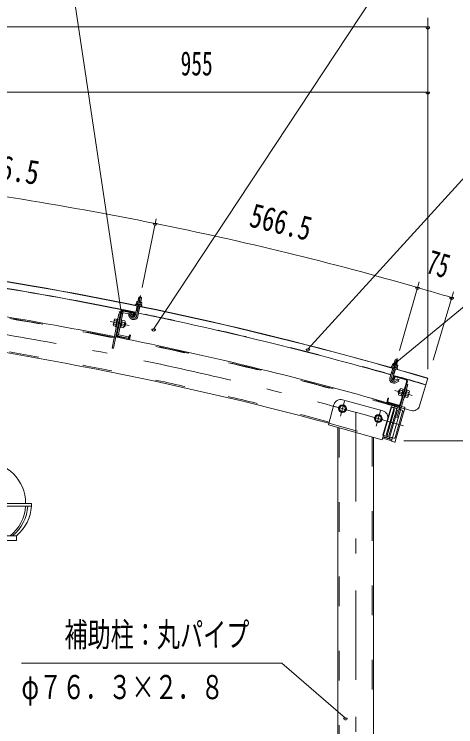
# Model space of a CAD drawing. Units: millimetres, scale not verified. Extents: x -23448 to 23452, y -10500 to 10500.
# Drawn here: x 16279 to 18653, y 4474 to 8308 of the extents above; entities that cross this region are included whole.
import ezdxf
from ezdxf.enums import TextEntityAlignment as Align

# ---------------------------------------------------------------- set-up
doc = ezdxf.new("R2010")
doc.units = ezdxf.units.MM
doc.header["$LTSCALE"] = 40
doc.linetypes.add('USER2', pattern=[10, 4, -6])
doc.linetypes.add('USER3', pattern=[24, 12, -5, 2, -5])
for name, color, linetype, lineweight in [('0-0_0', 7, 'Continuous', 18), ('0-6_2-0BOLD', 7, 'Continuous', 18), ('0-7_2-1HIDDEN', 3, 'USER2', 18), ('0-8_2-2CENTER', 3, 'USER3', 18), ('0-9_2-4THIN', 4, 'Continuous', 18), ('0-A_2-5DIM', 3, 'Continuous', 18)]:
    doc.layers.add(name, color=color, linetype=linetype, lineweight=lineweight)
doc.styles.add('ＭＳ ゴシック', font='')
doc.styles.get('ＭＳ ゴシック').set_extended_font_data('MS Gothic')

# ---------------------------------------------------------------- blocks, each defined once
blk = doc.blocks.new('ledl')
at = {"layer": '0-0_0'}
for p, q in [((14388.17, 13926.97), (14183.17, 13926.97)), ((14183.17, 13920.97), (14183.17, 13926.97)), ((14276.67, 13920.97), (14183.17, 13920.97)), ((14276.67, 13920.97), (14276.67, 13856.97)), ((14288.67, 13920.97), (14282.67, 13920.97)), ((14282.67, 13920.97), (14282.67, 13856.97)), ((14288.67, 13920.97), (14288.67, 13856.97)), ((14388.17, 13920.97), (14294.67, 13920.97)), ((14294.67, 13920.97), (14294.67, 13856.97)), ((14388.17, 13920.97), (14388.17, 13926.97)), ((14355.67, 13846.97), (14355.67, 13856.97)), ((14215.67, 13846.97), (14355.67, 13846.97)), ((14240.67, 13796.97), (14240.67, 13846.97)), ((14330.67, 13796.97), (14330.67, 13846.97)), ((14240.67, 13796.97), (14330.67, 13796.97))]:
    blk.add_line(p, q, dxfattribs=at)
blk.add_lwpolyline([(14215.67, 13846.97), (14215.67, 13856.97), (14355.67, 13856.97)], dxfattribs=at)
for start, end in [(0, 180), (183.82255, 231.05756), (308.94244, 356.17745)]:
    blk.add_arc((14285.67, 13926.97), 90, start, end, dxfattribs=at)
for centre, major_axis, start_param, end_param in [((14285.67, 13926.97), (102.47, 6.5), 3.1362923, 3.9034857), ((14293.67, 13926.97), (102.47, 6.5), 3.1362923, 3.9034857), ((14277.67, 13926.97), (-102.47, 6.5), 2.3796996, 3.146893), ((14285.67, 13926.97), (-102.47, 6.5), 2.3796996, 3.146893)]:
    blk.add_ellipse(centre, major_axis=major_axis, ratio=0.92312, start_param=start_param, end_param=end_param, dxfattribs=at)

msp = doc.modelspace()

# ---------------------------------------------------------------- linework, layer by layer
at = {"layer": '0-6_2-0BOLD'}
for p, q in [((16942.5, 6748.69), (16944.71, 6759.74)), ((16958.87, 6756.9), (16956.65, 6745.85)), ((16964.31, 6782.56), (16959.39, 6758.05)), ((16861.69, 6713.4), (16919.53, 6701.79)), ((16920.32, 6705.71), (16862.47, 6717.32)), ((16929.54, 6685.57), (16940.2, 6738.69)), ((16949.99, 6711.23), (16935.28, 6714.18)), ((16954.91, 6735.74), (16944.24, 6682.62)), ((16830.6, 6578.89), (16856.98, 6710.27)), ((16840.07, 6585.4), (16863.2, 6700.6)), ((16865.55, 6702.17), (16917.03, 6691.84)), ((16867.13, 6710.01), (16918.6, 6699.68)), ((16893.76, 6689.15), (16903.45, 6674.58)), ((16917.03, 6691.84), (16918.6, 6699.68)), ((16922.67, 6697.08), (16919.32, 6680.41)), ((16826.26, 6638.54), (16814.47, 6640.9)), ((16818.17, 6659.29), (16829.95, 6656.92)), ((16850.65, 6638.1), (16856.54, 6642.02)), ((16857.52, 6646.92), (16851.63, 6643)), ((16855.42, 6661.88), (16860.32, 6660.89)), ((16858.38, 6651.21), (16872.62, 6648.35)), ((16874.46, 6657.55), (16860.23, 6660.4)), ((16876.15, 6648.28), (16872.21, 6628.67)), ((16868.92, 6629.97), (16854.69, 6632.83)), ((16890.79, 6558.65), (16832.95, 6570.26)), ((16833.74, 6574.18), (16891.58, 6562.57)), ((16840.06, 6575.2), (16891.53, 6564.87)), ((16841.64, 6583.05), (16893.11, 6572.71)), ((16891.53, 6564.87), (16893.11, 6572.71)), ((18317.61, 6412.92), (18320.75, 6423.75)), ((18334.61, 6419.74), (18331.48, 6408.91)), ((18299.43, 6351.11), (18314.49, 6403.15)), ((18321.95, 6374.97), (18307.55, 6379.14)), ((18328.9, 6398.98), (18313.84, 6346.94)), ((18321.41, 6355.09), (18316.68, 6338.76)), ((18330.2, 6356.71), (18386.88, 6340.31)), ((18387.99, 6344.15), (18331.31, 6360.55)), ((18336.6, 6137.8), (18393.45, 6334.24)), ((18389.61, 6335.35), (18352.36, 6206.63)), ((18459.44, 6200.83), (18503.32, 6349.53)), ((18396.41, 6315.69), (18388.72, 6317.91)), ((18346.11, 6267.78), (18351.67, 6286.99)), ((18347.02, 6258.41), (18360.97, 6254.37)), ((18363.57, 6263.38), (18349.63, 6267.41)), ((18354.84, 6285.42), (18368.79, 6281.39)), ((18365.63, 6252.5), (18360.83, 6253.89)), ((18364.79, 6267.58), (18370.98, 6270.99)), ((18372.37, 6275.79), (18366.18, 6272.38)), ((18395.29, 6254.2), (18383.75, 6257.54)), ((18388.96, 6275.55), (18400.5, 6272.21)), ((18261.6, 6173.35), (18044.84, 6233.66)), ((18289.62, 6216.46), (18346.29, 6200.06)), ((18347.4, 6203.9), (18290.73, 6220.3)), ((17998.64, 6207.53), (17968.66, 6099.16)), ((18026.4, 6190.71), (18039.78, 6203.87)), ((18031.11, 6172.55), (18026.4, 6190.71)), ((18039.78, 6203.87), (18057.86, 6198.87)), ((18362.25, 6197.65), (18307.96, 6010.36)), ((18328.22, 6008.4), (18380.41, 6188.48)), ((18377.85, 6193.13), (18362.25, 6197.65)), ((18219.08, 6137.11), (18232.46, 6150.27)), ((18223.79, 6118.95), (18219.08, 6137.11)), ((18232.46, 6150.27), (18250.54, 6145.27)), ((17968.66, 6099.16), (18257.68, 6018.75)), ((18287.7, 6127.22), (18257.68, 6018.75)), ((18020.09, 6084.85), (18020.09, 2627.43)), ((18210.84, 6031.78), (18210.84, 1094.93)), ((18307.96, 6010.36), (18323.57, 6005.84))]:
    msp.add_line(p, q, dxfattribs=at)
for points in [[(16944.68, 6761), (16949.6, 6785.51), (16964.31, 6782.56), (16962.35, 6785.5), (16952.55, 6787.47), (16949.6, 6785.51)], [(16963.67, 6744.44), (16965.89, 6755.49), (16964.04, 6757.11), (16940.02, 6761.93), (16937.7, 6761.15), (16935.48, 6750.09)], [(16853.06, 6711.06), (16812.8, 6510.56), (16804.96, 6512.13), (16841.87, 6695.96), (16849.71, 6694.39)], [(16915.94, 6682.89), (16906.24, 6697.46), (16893.76, 6689.15)], [(16919.32, 6680.41), (16923.24, 6679.62), (16926.59, 6696.29)], [(16831.79, 6666.11), (16820.01, 6668.48), (16817.72, 6665.88), (16811.52, 6634.99), (16812.63, 6631.71), (16824.41, 6629.35)], [(16827.84, 6626.11), (16823.92, 6626.89), (16832.28, 6668.56), (16836.21, 6667.78)], [(16860.32, 6660.89), (16852.75, 6623.15), (16847.85, 6624.13)], [(16852.84, 6623.64), (16867.08, 6620.78), (16869.37, 6623.38), (16875.57, 6654.26), (16874.46, 6657.55)], [(16874.44, 6648.63), (16876.15, 6648.28), (16878.5, 6644.75), (16875.75, 6631.02), (16872.21, 6628.67), (16870.5, 6629.02)], [(16896.29, 6565.7), (16899.64, 6582.37), (16903.56, 6581.58), (16900.21, 6564.91)], [(18320.82, 6425.01), (18327.77, 6449.02), (18342.18, 6444.85), (18335.23, 6420.84)], [(18327.77, 6449.02), (18330.86, 6450.73), (18340.47, 6447.95), (18342.18, 6444.85)], [(18338.35, 6406.92), (18341.49, 6417.75), (18339.79, 6419.52), (18316.26, 6426.33), (18313.87, 6425.74), (18310.74, 6414.91)], [(18316.68, 6338.76), (18320.52, 6337.65), (18325.25, 6353.97)], [(18324.67, 6338.29), (18339.99, 6346.73), (18347.23, 6333.6), (18331.91, 6325.15)], [(18396.41, 6315.69), (18344.29, 6135.57), (18336.6, 6137.8)], [(18371.39, 6290.39), (18357.45, 6294.43), (18354.95, 6292.03), (18346.19, 6261.77), (18347.02, 6258.41)], [(18360.83, 6253.89), (18371.53, 6290.87), (18376.33, 6289.48)], [(18347.79, 6267.29), (18346.11, 6267.78), (18344.06, 6271.49), (18347.95, 6284.94), (18351.67, 6286.99), (18353.35, 6286.51)], [(18388.42, 6288.07), (18392.26, 6286.96), (18380.45, 6246.13), (18376.6, 6247.24)], [(18381.14, 6248.53), (18392.69, 6245.19), (18395.18, 6247.59), (18403.94, 6277.85), (18403.11, 6281.21), (18391.56, 6284.55)], [(18288, 6225.26), (18292.72, 6241.59), (18288.88, 6242.7), (18284.16, 6226.37)], [(18031.11, 6172.55), (18049.19, 6167.55), (18062.57, 6180.71), (18057.86, 6198.87)], [(18223.79, 6118.95), (18241.88, 6113.94), (18255.25, 6127.1), (18250.54, 6145.27)]]:
    msp.add_lwpolyline(points, dxfattribs=at)
for points in [[(16934.25, 6750.34), (16964.89, 6744.19), (16964.1, 6740.27), (16933.47, 6746.42)], [(18309.54, 6415.26), (18339.56, 6406.57), (18338.45, 6402.73), (18308.43, 6411.42)]]:
    msp.add_lwpolyline(points, close=True, dxfattribs=at)
for centre, radius in [((18044.48, 6185.71), 21.25), ((18044.48, 6185.71), 15.75), ((18237.17, 6132.11), 21.25), ((18237.17, 6132.11), 15.75)]:
    msp.add_circle(centre, radius, dxfattribs=at)
for centre, radius, start, end in [((13115.46, -11904.82), 19031.62, 73.55577, 88.07326), ((13115.46, -11904.82), 19032.88, 73.55577, 88.07326), ((13115.46, -11904.82), 18995.38, 78.4061, 82.92131), ((13115.46, -11904.82), 18996.62, 78.40611, 82.92133), ((13115.46, -11904.82), 18845.38, 78.67172, 83.20786), ((16940.3, 6755.93), 5.83, 40.8049, 78.6474), ((16947.73, 6738.11), 21.84, 59.3513, 97.94348), ((16961.47, 6751.68), 5.83, 78.6474, 116.48988), ((16860.9, 6709.48), 8, 78.6474, 168.6474), ((16860.9, 6709.48), 4, 78.6474, 168.6474), ((16933.59, 6743.84), 2.5, 78.6474, 258.6474), ((16963, 6737.94), 2.5, 258.64742, 78.6474), ((16865.16, 6700.21), 10, 78.64624, 168.64737), ((16865.16, 6700.21), 2, 78.64624, 168.64737), ((16922.18, 6687.05), 22.5, 213.6474, 348.6474), ((16922.18, 6687.05), 7.5, 213.6474, 348.6474), ((16918.75, 6697.87), 4, 348.64742, 78.6474), ((16918.75, 6697.87), 8, 348.64742, 78.6474), ((13115.46, -11904.82), 18995.38, 74.14726, 78.36084), ((16818.92, 6635.23), 7.21, 128.08853, 168.6474), ((16840.35, 6645.27), 26.24, 147.71246, 189.58232), ((16824.46, 6662.8), 7.21, 168.6474, 209.20625), ((16846.74, 6643.99), 26.24, 327.71248, 9.58234), ((16868.17, 6654.03), 7.21, 308.08855, 348.6474), ((13115.46, -11904.82), 18654.62, 74.91363, 82.85469), ((16862.63, 6626.45), 7.21, 348.64742, 29.20625), ((13115.46, -11904.82), 18845.38, 73.8607, 78.6474), ((16834.52, 6578.1), 8, 168.6474, 258.6474), ((16834.52, 6578.1), 4, 168.6474, 258.6474), ((16842.03, 6585.01), 10, 168.64737, 258.64624), ((16842.03, 6585.01), 2, 168.64737, 258.64624), ((16892.37, 6566.49), 8, 258.6474, 348.6474), ((16892.37, 6566.49), 4, 258.6474, 348.6474), ((18308.33, 6408.84), 2.5, 73.8607, 253.8607), ((18316.03, 6420.32), 5.83, 36.0182, 73.8607), ((18321.95, 6401.94), 21.84, 54.56461, 93.15678), ((18336.77, 6414.32), 5.83, 73.8607, 111.70319), ((18337.15, 6400.5), 2.5, 253.86072, 73.8607), ((18321.05, 6344.86), 22.5, 163.8607, 298.8607), ((18321.05, 6344.86), 7.5, 163.8607, 298.8607), ((13115.46, -11904.82), 18995.38, 73.55577, 74.10202), ((18329.09, 6352.86), 8, 73.8607, 163.8607), ((18329.09, 6352.86), 4, 73.8607, 163.8607), ((18385.76, 6336.46), 4, 343.86072, 73.8607), ((18385.76, 6336.46), 8, 343.86072, 73.8607), ((18361.4, 6288.4), 7.21, 163.86072, 204.41956), ((18353.59, 6261.38), 7.21, 123.30185, 163.8607), ((18375.77, 6269.6), 26.24, 142.92578, 184.79564), ((18374.36, 6270.02), 26.24, 322.92577, 4.79563), ((18388.73, 6251.22), 7.21, 343.8607, 24.41956), ((18396.54, 6278.23), 7.21, 303.30184, 343.8607), ((18034.79, 6197.53), 37.5, 74.45292, 164.53361), ((13115.46, -11904.82), 18845.38, 73.8607, 74.33891), ((18291.84, 6224.14), 8, 163.8607, 253.8607), ((18291.84, 6224.14), 4, 163.8607, 253.8607), ((18348.52, 6207.74), 8, 253.8607, 343.8607), ((18348.52, 6207.74), 4, 253.8607, 343.8607), ((18376.81, 6189.53), 3.75, 343.83641, 73.8364), ((13115.46, -11904.82), 18840.38, 73.66959, 73.77559), ((18423.47, 6211.45), 37.5, 253.66959, 343.55577), ((18251.55, 6137.22), 37.5, 344.53361, 74.45292), ((13115.46, -11904.82), 18654.62, 73.8364, 73.9922), ((18324.61, 6009.44), 3.75, 253.8364, 343.8364)]:
    msp.add_arc(centre, radius, start, end, dxfattribs=at)
at = {"layer": '0-7_2-1HIDDEN'}
for p, q in [((18280.24, 6027.87), (18329.45, 6197.63)), ((18295.37, 6023.5), (18344.58, 6193.27)), ((18364.54, 6176.82), (18305.71, 6193.87)), ((18308.63, 6194.97), (18321.6, 6191.21)), ((18327.12, 6189.61), (18336.72, 6186.83)), ((18342.25, 6185.23), (18357.38, 6180.85)), ((18367.95, 6170.62), (18327.23, 6030.15)), ((17970.79, 6106.87), (18259.81, 6026.46)), ((18027.09, 6082.9), (18027.09, 2627.43)), ((18203.84, 6033.73), (18203.84, 1094.93)), ((18321.04, 6026.74), (18262.21, 6043.79)), ((18264.09, 6041.3), (18277.06, 6037.54)), ((18282.58, 6035.94), (18292.18, 6033.15)), ((18297.71, 6031.55), (18312.83, 6027.17))]:
    msp.add_line(p, q, dxfattribs=at)
msp.add_lwpolyline([(18305.95, 6194.71), (18261.97, 6042.95), (18263.67, 6039.86), (18309.05, 6196.41)], close=True, dxfattribs=at)
for points in [[(18326.05, 6198.61), (18323.3, 6197.1), (18275.35, 6031.66), (18276.91, 6028.83)], [(18341.21, 6194.24), (18338.43, 6192.71), (18290.48, 6027.27), (18292.02, 6024.47)]]:
    msp.add_lwpolyline(points, dxfattribs=at)
for centre, radius, start, end in [((13115.46, -11904.82), 18840.38, 73.77559, 88.07326), ((13115.46, -11904.82), 18838.38, 73.8364, 87.79263), ((13115.46, -11904.82), 18996.62, 74.14725, 78.36087), ((13115.46, -11904.82), 18661.62, 74.91349, 82.87905), ((13115.46, -11904.82), 18996.62, 73.55577, 74.10199), ((13115.46, -11904.82), 18838.38, 73.8364, 74.33887), ((18363.15, 6172.01), 5, 343.83641, 73.8364), ((13115.46, -11904.82), 18661.62, 73.8364, 73.99241), ((18322.43, 6031.55), 5, 253.8364, 343.8364)]:
    msp.add_arc(centre, radius, start, end, dxfattribs=at)
at = {"layer": '0-8_2-2CENTER'}
for p, q in [((16936.89, 6684.1), (16958.92, 6793.84)), ((16909.7, 6678.74), (16895.84, 6699.55)), ((16795.26, 6654.32), (16897.22, 6633.85)), ((18337.75, 6456.54), (18306.64, 6349.02)), ((18328.29, 6331.72), (18350.18, 6343.79)), ((18418.53, 6257.23), (18326.32, 6283.92)), ((18055.82, 6226.67), (18033.15, 6144.75)), ((18003.52, 6197.04), (18085.45, 6174.38)), ((18115.46, 6166.22), (18115.46, 781.8)), ((18196.21, 6143.44), (18278.13, 6120.77)), ((18248.5, 6173.07), (18225.83, 6091.14))]:
    msp.add_line(p, q, dxfattribs=at)
for centre, radius, start, end in [((13115.46, -11904.82), 18750, 73.71976, 87.96529), ((16922.18, 6687.05), 15, 213.6474, 348.6474), ((18321.05, 6344.86), 15, 163.8607, 298.8607)]:
    msp.add_arc(centre, radius, start, end, dxfattribs=at)
at = {"layer": '0-9_2-4THIN'}
for p, q in [((16951.19, 6786.57), (16946.01, 6760.73)), ((16958.06, 6758.31), (16963.25, 6784.15)), ((16877.48, 6646.29), (16874.1, 6646.97)), ((16870.83, 6630.67), (16874.21, 6630)), ((18329.45, 6449.95), (18322.12, 6424.63)), ((18333.93, 6421.21), (18341.25, 6446.53)), ((18308.85, 6378.76), (18306.89, 6376.89)), ((18308.85, 6378.76), (18315.79, 6402.78)), ((18344.96, 6269.87), (18348.26, 6268.92)), ((18352.88, 6284.88), (18349.57, 6285.84))]:
    msp.add_line(p, q, dxfattribs=at)
for points in [[(16934.82, 6711.88), (16936.61, 6713.91), (16941.53, 6738.43)], [(16953.58, 6736.01), (16948.66, 6711.49), (16949.53, 6708.93)], [(18327.6, 6399.36), (18320.65, 6375.34), (18321.3, 6372.72)]]:
    msp.add_lwpolyline(points, dxfattribs=at)
at = {"layer": '0-A_2-5DIM'}
for p, q in [((16446.03, 9441.61), (16853.72, 6706.34)), ((18565.46, 8944.93), (17028.92, 6612.91)), ((18502.96, 6397.81), (18502.96, 8289.93)), ((13615.45, 8239.93), (18502.96, 8239.93)), ((18512.96, 8239.93), (18492.96, 8239.93)), ((19265.46, 8052.87), (17858.4, 6506.28)), ((16115.46, 7889.93), (18502.96, 7889.93)), ((18512.96, 7889.93), (18492.96, 7889.93)), ((16967.72, 6837.63), (17041.89, 7207.06)), ((17046.97, 7182.56), (17026.97, 7182.56)), ((18350.17, 6499.45), (18456.71, 6867.61)), ((18457.96, 6837.41), (18437.96, 6837.41)), ((18640.75, 6815.15), (18532.02, 6446.76)), ((18641.49, 6783.77), (18621.49, 6783.77)), ((16863.72, 6706.34), (16843.72, 6706.34)), ((17038.92, 6612.91), (17018.92, 6612.91)), ((17868.4, 6506.28), (17848.4, 6506.28)), ((18336.64, 6429.03), (18316.64, 6429.03)), ((19740.45, 6012.43), (18374.88, 6012.43)), ((16318.15, 4815.33), (17718.15, 4815.33)), ((17718.15, 4815.33), (18060.44, 4520.34)), ((18070.44, 4520.34), (18050.44, 4520.34))]:
    msp.add_line(p, q, dxfattribs=at)
msp.add_lwpolyline([(18326.65, 6429.03), (19265.46, 7201.68), (21265.46, 7201.68)], dxfattribs=at)
for centre, radius, start, end in [((18502.96, 8239.93), 10, 180, 0), ((18502.96, 7889.93), 10, 180, 0), ((13202.2, -11917.28), 19481, 78.64737, 83.20816), ((17036.97, 7182.56), 10, 180, 0), ((13613.11, -9870.65), 17393.53, 73.86102, 78.64738), ((18447.96, 6837.41), 10, 180, 0), ((8458.54, -27683.7), 35937.38, 73.55623, 73.86107), ((18631.49, 6783.77), 10, 180, 0), ((16853.72, 6706.34), 10, 180, 0), ((17028.92, 6612.91), 10, 180, 0), ((17858.4, 6506.28), 10, 180, 0), ((18326.64, 6429.03), 10, 180, 0), ((18060.44, 4520.34), 10, 180, 0)]:
    msp.add_arc(centre, radius, start, end, dxfattribs=at)

# ---------------------------------------------------------------- block references
at = {"layer": '0-0_0', "xscale": 2.5, "yscale": 2.5}
msp.add_blockref('ledl', (-19598.71, -29141.75), dxfattribs=at)

# ---------------------------------------------------------------- texts
at = {"layer": '0-A_2-5DIM', "color": 7, "style": 'ＭＳ ゴシック'}
for s, width, p in [('955', 0.65, (17173.86, 7939.93)), ('補助柱：丸パイプ', 0.7, (16549.01, 4865.33)), ('φ７６．３×２．８', 0.7, (16318.15, 4583.1))]:
    msp.add_text(s, height=130.2, dxfattribs=dict(at, width=width)).set_placement(p, align=Align.BOTTOM_LEFT)
for s, rotation, width, p in [('606.5', 350.928, 0.8, (16046.49, 7406.98)), ('566.5', 346.254, 0.75, (17527.6, 7129.64)), ('75', 343.708, 0.65, (18476.49, 6881.3))]:
    msp.add_text(s, height=130.2, rotation=rotation, dxfattribs=dict(at, width=width)).set_placement(p, align=Align.BOTTOM_LEFT)

doc.saveas('drawing.dxf')
